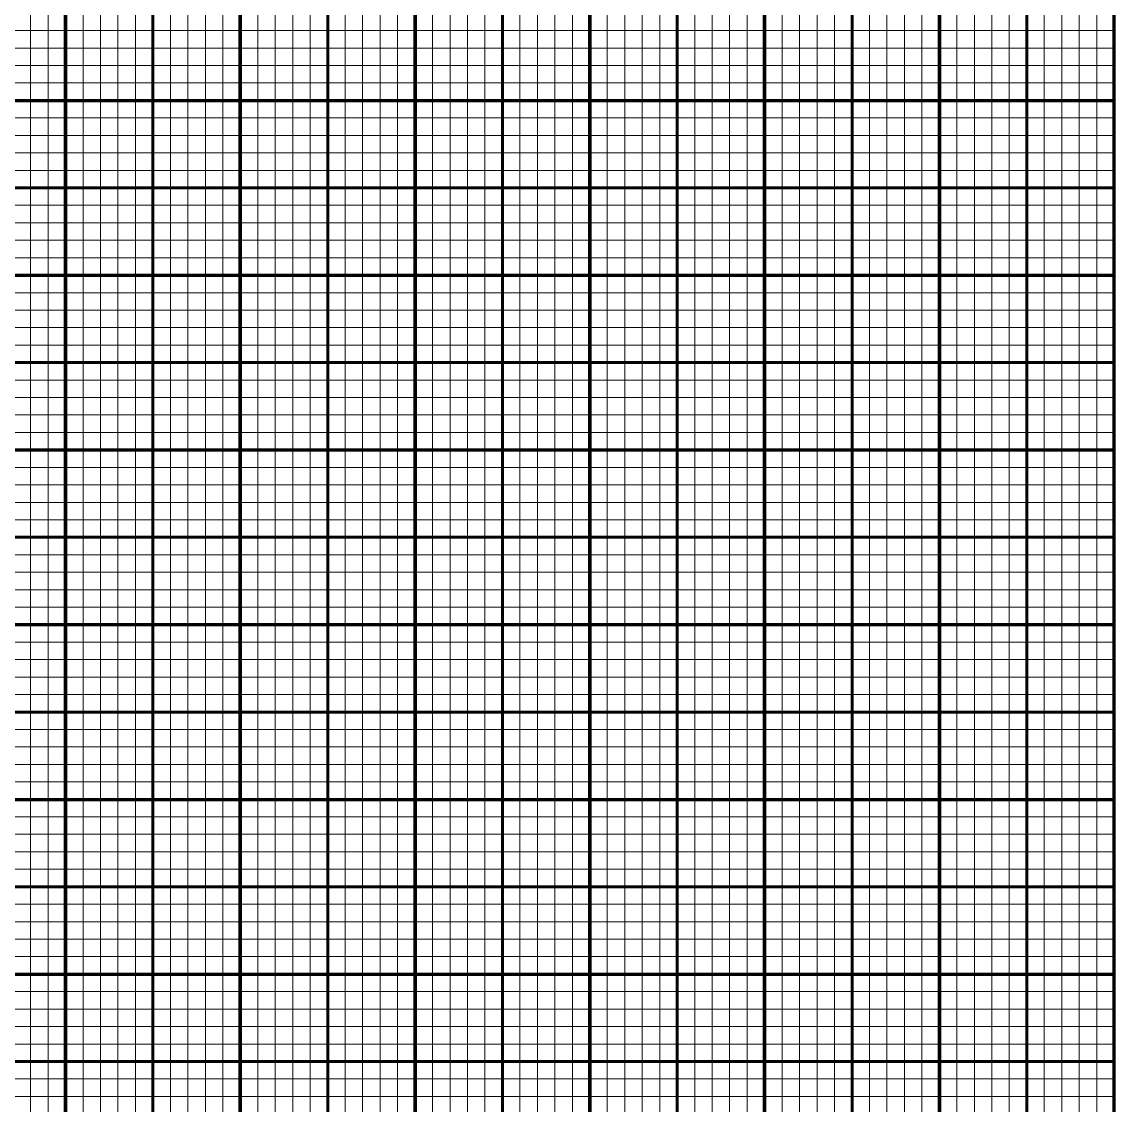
# Model space of a CAD drawing. Header units: millimetres. Extents: x -34 to 216, y -1 to 249.
# Drawn here: x 153.3 to 215.8, y 61.3 to 123.3 of the extents above; entities that cross this region are included whole.
import ezdxf

# ---------------------------------------------------------------- set-up
doc = ezdxf.new("R2010")
doc.units = ezdxf.units.MM
for name, pattern in [('K5LT_BASIC', [0]), ('K5LT_REINFORCED', [0]), ('K5LT_THIN', [0])]:
    doc.linetypes.add(name, pattern=pattern)

msp = doc.modelspace()

# ---------------------------------------------------------------- linework, layer by layer
at = {"color": 7, "linetype": 'K5LT_THIN', "lineweight": 18}
for p, q in [((153.771, 128.803), (153.771, 118.803)), ((154.771, 128.803), (154.771, 118.803)), ((156.771, 128.803), (156.771, 118.803)), ((157.771, 128.803), (157.771, 118.803)), ((158.771, 128.803), (158.771, 118.803)), ((159.771, 128.803), (159.771, 118.803)), ((161.771, 128.803), (161.771, 118.803)), ((162.771, 128.803), (162.771, 118.803)), ((163.771, 128.803), (163.771, 118.803)), ((164.771, 128.803), (164.771, 118.803)), ((166.771, 128.803), (166.771, 118.803)), ((167.771, 128.803), (167.771, 118.803)), ((168.771, 128.803), (168.771, 118.803)), ((169.771, 128.803), (169.771, 118.803)), ((171.771, 128.803), (171.771, 118.803)), ((172.771, 128.803), (172.771, 118.803)), ((173.771, 128.803), (173.771, 118.803)), ((174.771, 128.803), (174.771, 118.803)), ((176.771, 128.803), (176.771, 118.803)), ((177.771, 128.803), (177.771, 118.803)), ((178.771, 128.803), (178.771, 118.803)), ((179.771, 128.803), (179.771, 118.803)), ((181.771, 128.803), (181.771, 118.803)), ((182.771, 128.803), (182.771, 118.803)), ((183.771, 128.803), (183.771, 118.803)), ((184.771, 128.803), (184.771, 118.803)), ((186.771, 128.803), (186.771, 118.803)), ((187.771, 128.803), (187.771, 118.803)), ((188.771, 128.803), (188.771, 118.803)), ((189.771, 128.803), (189.771, 118.803)), ((191.771, 128.803), (191.771, 118.803)), ((192.771, 128.803), (192.771, 118.803)), ((193.771, 128.803), (193.771, 118.803)), ((194.771, 128.803), (194.771, 118.803)), ((196.771, 128.803), (196.771, 118.803)), ((197.771, 128.803), (197.771, 118.803)), ((198.771, 128.803), (198.771, 118.803)), ((199.771, 128.803), (199.771, 118.803)), ((201.771, 128.803), (201.771, 118.803)), ((202.771, 128.803), (202.771, 118.803)), ((203.771, 128.803), (203.771, 118.803)), ((204.771, 128.803), (204.771, 118.803)), ((206.771, 128.803), (206.771, 118.803)), ((207.771, 128.803), (207.771, 118.803)), ((208.771, 128.803), (208.771, 118.803)), ((209.771, 128.803), (209.771, 118.803)), ((211.771, 128.803), (211.771, 118.803)), ((212.771, 128.803), (212.771, 118.803)), ((213.771, 128.803), (213.771, 118.803)), ((214.771, 128.803), (214.771, 118.803)), ((145.771, 122.803), (155.771, 122.803)), ((155.771, 122.803), (165.771, 122.803)), ((165.771, 122.803), (175.771, 122.803)), ((175.771, 122.803), (185.771, 122.803)), ((185.771, 122.803), (195.771, 122.803)), ((195.771, 122.803), (205.771, 122.803)), ((205.771, 122.803), (215.771, 122.803)), ((145.771, 121.803), (155.771, 121.803)), ((155.771, 121.803), (165.771, 121.803)), ((165.771, 121.803), (175.771, 121.803)), ((175.771, 121.803), (185.771, 121.803)), ((185.771, 121.803), (195.771, 121.803)), ((195.771, 121.803), (205.771, 121.803)), ((205.771, 121.803), (215.771, 121.803)), ((145.771, 120.803), (155.771, 120.803)), ((155.771, 120.803), (165.771, 120.803)), ((165.771, 120.803), (175.771, 120.803)), ((175.771, 120.803), (185.771, 120.803)), ((185.771, 120.803), (195.771, 120.803)), ((195.771, 120.803), (205.771, 120.803)), ((205.771, 120.803), (215.771, 120.803)), ((145.771, 119.803), (155.771, 119.803)), ((155.771, 119.803), (165.771, 119.803)), ((165.771, 119.803), (175.771, 119.803)), ((175.771, 119.803), (185.771, 119.803)), ((185.771, 119.803), (195.771, 119.803)), ((195.771, 119.803), (205.771, 119.803)), ((205.771, 119.803), (215.771, 119.803)), ((153.771, 118.803), (153.771, 108.803)), ((154.771, 118.803), (154.771, 108.803)), ((156.771, 118.803), (156.771, 108.803)), ((157.771, 118.803), (157.771, 108.803)), ((158.771, 118.803), (158.771, 108.803)), ((159.771, 118.803), (159.771, 108.803)), ((161.771, 118.803), (161.771, 108.803)), ((162.771, 118.803), (162.771, 108.803)), ((163.771, 118.803), (163.771, 108.803)), ((164.771, 118.803), (164.771, 108.803)), ((166.771, 118.803), (166.771, 108.803)), ((167.771, 118.803), (167.771, 108.803)), ((168.771, 118.803), (168.771, 108.803)), ((169.771, 118.803), (169.771, 108.803)), ((171.771, 118.803), (171.771, 108.803)), ((172.771, 118.803), (172.771, 108.803)), ((173.771, 118.803), (173.771, 108.803)), ((174.771, 118.803), (174.771, 108.803)), ((176.771, 118.803), (176.771, 108.803)), ((177.771, 118.803), (177.771, 108.803)), ((178.771, 118.803), (178.771, 108.803)), ((179.771, 118.803), (179.771, 108.803)), ((181.771, 118.803), (181.771, 108.803)), ((182.771, 118.803), (182.771, 108.803)), ((183.771, 118.803), (183.771, 108.803)), ((184.771, 118.803), (184.771, 108.803)), ((186.771, 118.803), (186.771, 108.803)), ((187.771, 118.803), (187.771, 108.803)), ((188.771, 118.803), (188.771, 108.803)), ((189.771, 118.803), (189.771, 108.803)), ((191.771, 118.803), (191.771, 108.803)), ((192.771, 118.803), (192.771, 108.803)), ((193.771, 118.803), (193.771, 108.803)), ((194.771, 118.803), (194.771, 108.803)), ((196.771, 118.803), (196.771, 108.803)), ((197.771, 118.803), (197.771, 108.803)), ((198.771, 118.803), (198.771, 108.803)), ((199.771, 118.803), (199.771, 108.803)), ((201.771, 118.803), (201.771, 108.803)), ((202.771, 118.803), (202.771, 108.803)), ((203.771, 118.803), (203.771, 108.803)), ((204.771, 118.803), (204.771, 108.803)), ((206.771, 118.803), (206.771, 108.803)), ((207.771, 118.803), (207.771, 108.803)), ((208.771, 118.803), (208.771, 108.803)), ((209.771, 118.803), (209.771, 108.803)), ((211.771, 118.803), (211.771, 108.803)), ((212.771, 118.803), (212.771, 108.803)), ((213.771, 118.803), (213.771, 108.803)), ((214.771, 118.803), (214.771, 108.803)), ((145.771, 117.803), (155.771, 117.803)), ((155.771, 117.803), (165.771, 117.803)), ((165.771, 117.803), (175.771, 117.803)), ((175.771, 117.803), (185.771, 117.803)), ((185.771, 117.803), (195.771, 117.803)), ((195.771, 117.803), (205.771, 117.803)), ((205.771, 117.803), (215.771, 117.803)), ((145.771, 116.803), (155.771, 116.803)), ((155.771, 116.803), (165.771, 116.803)), ((165.771, 116.803), (175.771, 116.803)), ((175.771, 116.803), (185.771, 116.803)), ((185.771, 116.803), (195.771, 116.803)), ((195.771, 116.803), (205.771, 116.803)), ((205.771, 116.803), (215.771, 116.803)), ((145.771, 115.803), (155.771, 115.803)), ((155.771, 115.803), (165.771, 115.803)), ((165.771, 115.803), (175.771, 115.803)), ((175.771, 115.803), (185.771, 115.803)), ((185.771, 115.803), (195.771, 115.803)), ((195.771, 115.803), (205.771, 115.803)), ((205.771, 115.803), (215.771, 115.803)), ((145.771, 114.803), (155.771, 114.803)), ((155.771, 114.803), (165.771, 114.803)), ((165.771, 114.803), (175.771, 114.803)), ((175.771, 114.803), (185.771, 114.803)), ((185.771, 114.803), (195.771, 114.803)), ((195.771, 114.803), (205.771, 114.803)), ((205.771, 114.803), (215.771, 114.803)), ((145.771, 112.803), (155.771, 112.803)), ((155.771, 112.803), (165.771, 112.803)), ((165.771, 112.803), (175.771, 112.803)), ((175.771, 112.803), (185.771, 112.803)), ((185.771, 112.803), (195.771, 112.803)), ((195.771, 112.803), (205.771, 112.803)), ((205.771, 112.803), (215.771, 112.803)), ((145.771, 111.803), (155.771, 111.803)), ((155.771, 111.803), (165.771, 111.803)), ((165.771, 111.803), (175.771, 111.803)), ((175.771, 111.803), (185.771, 111.803)), ((185.771, 111.803), (195.771, 111.803)), ((195.771, 111.803), (205.771, 111.803)), ((205.771, 111.803), (215.771, 111.803)), ((145.771, 110.803), (155.771, 110.803)), ((155.771, 110.803), (165.771, 110.803)), ((165.771, 110.803), (175.771, 110.803)), ((175.771, 110.803), (185.771, 110.803)), ((185.771, 110.803), (195.771, 110.803)), ((195.771, 110.803), (205.771, 110.803)), ((205.771, 110.803), (215.771, 110.803)), ((145.771, 109.803), (155.771, 109.803)), ((155.771, 109.803), (165.771, 109.803)), ((165.771, 109.803), (175.771, 109.803)), ((175.771, 109.803), (185.771, 109.803)), ((185.771, 109.803), (195.771, 109.803)), ((195.771, 109.803), (205.771, 109.803)), ((205.771, 109.803), (215.771, 109.803)), ((153.771, 108.803), (153.771, 98.803)), ((154.771, 108.803), (154.771, 98.803)), ((156.771, 108.803), (156.771, 98.803)), ((157.771, 108.803), (157.771, 98.803)), ((158.771, 108.803), (158.771, 98.803)), ((159.771, 108.803), (159.771, 98.803)), ((161.771, 108.803), (161.771, 98.803)), ((162.771, 108.803), (162.771, 98.803)), ((163.771, 108.803), (163.771, 98.803)), ((164.771, 108.803), (164.771, 98.803)), ((166.771, 108.803), (166.771, 98.803)), ((167.771, 108.803), (167.771, 98.803)), ((168.771, 108.803), (168.771, 98.803)), ((169.771, 108.803), (169.771, 98.803)), ((171.771, 108.803), (171.771, 98.803)), ((172.771, 108.803), (172.771, 98.803)), ((173.771, 108.803), (173.771, 98.803)), ((174.771, 108.803), (174.771, 98.803)), ((176.771, 108.803), (176.771, 98.803)), ((177.771, 108.803), (177.771, 98.803)), ((178.771, 108.803), (178.771, 98.803)), ((179.771, 108.803), (179.771, 98.803)), ((181.771, 108.803), (181.771, 98.803)), ((182.771, 108.803), (182.771, 98.803)), ((183.771, 108.803), (183.771, 98.803)), ((184.771, 108.803), (184.771, 98.803)), ((186.771, 108.803), (186.771, 98.803)), ((187.771, 108.803), (187.771, 98.803)), ((188.771, 108.803), (188.771, 98.803)), ((189.771, 108.803), (189.771, 98.803)), ((191.771, 108.803), (191.771, 98.803)), ((192.771, 108.803), (192.771, 98.803)), ((193.771, 108.803), (193.771, 98.803)), ((194.771, 108.803), (194.771, 98.803)), ((196.771, 108.803), (196.771, 98.803)), ((197.771, 108.803), (197.771, 98.803)), ((198.771, 108.803), (198.771, 98.803)), ((199.771, 108.803), (199.771, 98.803)), ((201.771, 108.803), (201.771, 98.803)), ((202.771, 108.803), (202.771, 98.803)), ((203.771, 108.803), (203.771, 98.803)), ((204.771, 108.803), (204.771, 98.803)), ((206.771, 108.803), (206.771, 98.803)), ((207.771, 108.803), (207.771, 98.803)), ((208.771, 108.803), (208.771, 98.803)), ((209.771, 108.803), (209.771, 98.803)), ((211.771, 108.803), (211.771, 98.803)), ((212.771, 108.803), (212.771, 98.803)), ((213.771, 108.803), (213.771, 98.803)), ((214.771, 108.803), (214.771, 98.803)), ((145.771, 107.803), (155.771, 107.803)), ((155.771, 107.803), (165.771, 107.803)), ((165.771, 107.803), (175.771, 107.803)), ((175.771, 107.803), (185.771, 107.803)), ((185.771, 107.803), (195.771, 107.803)), ((195.771, 107.803), (205.771, 107.803)), ((205.771, 107.803), (215.771, 107.803)), ((145.771, 106.803), (155.771, 106.803)), ((155.771, 106.803), (165.771, 106.803)), ((165.771, 106.803), (175.771, 106.803)), ((175.771, 106.803), (185.771, 106.803)), ((185.771, 106.803), (195.771, 106.803)), ((195.771, 106.803), (205.771, 106.803)), ((205.771, 106.803), (215.771, 106.803)), ((145.771, 105.803), (155.771, 105.803)), ((155.771, 105.803), (165.771, 105.803)), ((165.771, 105.803), (175.771, 105.803)), ((175.771, 105.803), (185.771, 105.803)), ((185.771, 105.803), (195.771, 105.803)), ((195.771, 105.803), (205.771, 105.803)), ((205.771, 105.803), (215.771, 105.803)), ((145.771, 104.803), (155.771, 104.803)), ((155.771, 104.803), (165.771, 104.803)), ((165.771, 104.803), (175.771, 104.803)), ((175.771, 104.803), (185.771, 104.803)), ((185.771, 104.803), (195.771, 104.803)), ((195.771, 104.803), (205.771, 104.803)), ((205.771, 104.803), (215.771, 104.803)), ((145.771, 102.803), (155.771, 102.803)), ((155.771, 102.803), (165.771, 102.803)), ((165.771, 102.803), (175.771, 102.803)), ((175.771, 102.803), (185.771, 102.803)), ((185.771, 102.803), (195.771, 102.803)), ((195.771, 102.803), (205.771, 102.803)), ((205.771, 102.803), (215.771, 102.803)), ((145.771, 101.803), (155.771, 101.803)), ((155.771, 101.803), (165.771, 101.803)), ((165.771, 101.803), (175.771, 101.803)), ((175.771, 101.803), (185.771, 101.803)), ((185.771, 101.803), (195.771, 101.803)), ((195.771, 101.803), (205.771, 101.803)), ((205.771, 101.803), (215.771, 101.803)), ((145.771, 100.803), (155.771, 100.803)), ((155.771, 100.803), (165.771, 100.803)), ((165.771, 100.803), (175.771, 100.803)), ((175.771, 100.803), (185.771, 100.803)), ((185.771, 100.803), (195.771, 100.803)), ((195.771, 100.803), (205.771, 100.803)), ((205.771, 100.803), (215.771, 100.803)), ((145.771, 99.803), (155.771, 99.803)), ((155.771, 99.803), (165.771, 99.803)), ((165.771, 99.803), (175.771, 99.803)), ((175.771, 99.803), (185.771, 99.803)), ((185.771, 99.803), (195.771, 99.803)), ((195.771, 99.803), (205.771, 99.803)), ((205.771, 99.803), (215.771, 99.803)), ((153.771, 98.803), (153.771, 88.803)), ((154.771, 98.803), (154.771, 88.803)), ((156.771, 98.803), (156.771, 88.803)), ((157.771, 98.803), (157.771, 88.803)), ((158.771, 98.803), (158.771, 88.803)), ((159.771, 98.803), (159.771, 88.803)), ((161.771, 98.803), (161.771, 88.803)), ((162.771, 98.803), (162.771, 88.803)), ((163.771, 98.803), (163.771, 88.803)), ((164.771, 98.803), (164.771, 88.803)), ((166.771, 98.803), (166.771, 88.803)), ((167.771, 98.803), (167.771, 88.803)), ((168.771, 98.803), (168.771, 88.803)), ((169.771, 98.803), (169.771, 88.803)), ((171.771, 98.803), (171.771, 88.803)), ((172.771, 98.803), (172.771, 88.803)), ((173.771, 98.803), (173.771, 88.803)), ((174.771, 98.803), (174.771, 88.803)), ((176.771, 98.803), (176.771, 88.803)), ((177.771, 98.803), (177.771, 88.803)), ((178.771, 98.803), (178.771, 88.803)), ((179.771, 98.803), (179.771, 88.803)), ((181.771, 98.803), (181.771, 88.803)), ((182.771, 98.803), (182.771, 88.803)), ((183.771, 98.803), (183.771, 88.803)), ((184.771, 98.803), (184.771, 88.803)), ((186.771, 98.803), (186.771, 88.803)), ((187.771, 98.803), (187.771, 88.803)), ((188.771, 98.803), (188.771, 88.803)), ((189.771, 98.803), (189.771, 88.803)), ((191.771, 98.803), (191.771, 88.803)), ((192.771, 98.803), (192.771, 88.803)), ((193.771, 98.803), (193.771, 88.803)), ((194.771, 98.803), (194.771, 88.803)), ((196.771, 98.803), (196.771, 88.803)), ((197.771, 98.803), (197.771, 88.803)), ((198.771, 98.803), (198.771, 88.803)), ((199.771, 98.803), (199.771, 88.803)), ((201.771, 98.803), (201.771, 88.803)), ((202.771, 98.803), (202.771, 88.803)), ((203.771, 98.803), (203.771, 88.803)), ((204.771, 98.803), (204.771, 88.803)), ((206.771, 98.803), (206.771, 88.803)), ((207.771, 98.803), (207.771, 88.803)), ((208.771, 98.803), (208.771, 88.803)), ((209.771, 98.803), (209.771, 88.803)), ((211.771, 98.803), (211.771, 88.803)), ((212.771, 98.803), (212.771, 88.803)), ((213.771, 98.803), (213.771, 88.803)), ((214.771, 98.803), (214.771, 88.803)), ((145.771, 97.803), (155.771, 97.803)), ((155.771, 97.803), (165.771, 97.803)), ((165.771, 97.803), (175.771, 97.803)), ((175.771, 97.803), (185.771, 97.803)), ((185.771, 97.803), (195.771, 97.803)), ((195.771, 97.803), (205.771, 97.803)), ((205.771, 97.803), (215.771, 97.803)), ((145.771, 96.803), (155.771, 96.803)), ((155.771, 96.803), (165.771, 96.803)), ((165.771, 96.803), (175.771, 96.803)), ((175.771, 96.803), (185.771, 96.803)), ((185.771, 96.803), (195.771, 96.803)), ((195.771, 96.803), (205.771, 96.803)), ((205.771, 96.803), (215.771, 96.803)), ((145.771, 95.803), (155.771, 95.803)), ((155.771, 95.803), (165.771, 95.803)), ((165.771, 95.803), (175.771, 95.803)), ((175.771, 95.803), (185.771, 95.803)), ((185.771, 95.803), (195.771, 95.803)), ((195.771, 95.803), (205.771, 95.803)), ((205.771, 95.803), (215.771, 95.803)), ((145.771, 94.803), (155.771, 94.803)), ((155.771, 94.803), (165.771, 94.803)), ((165.771, 94.803), (175.771, 94.803)), ((175.771, 94.803), (185.771, 94.803)), ((185.771, 94.803), (195.771, 94.803)), ((195.771, 94.803), (205.771, 94.803)), ((205.771, 94.803), (215.771, 94.803)), ((145.771, 92.803), (155.771, 92.803)), ((155.771, 92.803), (165.771, 92.803)), ((165.771, 92.803), (175.771, 92.803)), ((175.771, 92.803), (185.771, 92.803)), ((185.771, 92.803), (195.771, 92.803)), ((195.771, 92.803), (205.771, 92.803)), ((205.771, 92.803), (215.771, 92.803)), ((145.771, 91.803), (155.771, 91.803)), ((155.771, 91.803), (165.771, 91.803)), ((165.771, 91.803), (175.771, 91.803)), ((175.771, 91.803), (185.771, 91.803)), ((185.771, 91.803), (195.771, 91.803)), ((195.771, 91.803), (205.771, 91.803)), ((205.771, 91.803), (215.771, 91.803)), ((145.771, 90.803), (155.771, 90.803)), ((155.771, 90.803), (165.771, 90.803)), ((165.771, 90.803), (175.771, 90.803)), ((175.771, 90.803), (185.771, 90.803)), ((185.771, 90.803), (195.771, 90.803)), ((195.771, 90.803), (205.771, 90.803)), ((205.771, 90.803), (215.771, 90.803)), ((145.771, 89.803), (155.771, 89.803)), ((155.771, 89.803), (165.771, 89.803)), ((165.771, 89.803), (175.771, 89.803)), ((175.771, 89.803), (185.771, 89.803)), ((185.771, 89.803), (195.771, 89.803)), ((195.771, 89.803), (205.771, 89.803)), ((205.771, 89.803), (215.771, 89.803)), ((153.771, 88.803), (153.771, 78.803)), ((154.771, 88.803), (154.771, 78.803)), ((156.771, 88.803), (156.771, 78.803)), ((157.771, 88.803), (157.771, 78.803)), ((158.771, 88.803), (158.771, 78.803)), ((159.771, 88.803), (159.771, 78.803)), ((161.771, 88.803), (161.771, 78.803)), ((162.771, 88.803), (162.771, 78.803)), ((163.771, 88.803), (163.771, 78.803)), ((164.771, 88.803), (164.771, 78.803)), ((166.771, 88.803), (166.771, 78.803)), ((167.771, 88.803), (167.771, 78.803)), ((168.771, 88.803), (168.771, 78.803)), ((169.771, 88.803), (169.771, 78.803)), ((171.771, 88.803), (171.771, 78.803)), ((172.771, 88.803), (172.771, 78.803)), ((173.771, 88.803), (173.771, 78.803)), ((174.771, 88.803), (174.771, 78.803)), ((176.771, 88.803), (176.771, 78.803)), ((177.771, 88.803), (177.771, 78.803)), ((178.771, 88.803), (178.771, 78.803)), ((179.771, 88.803), (179.771, 78.803)), ((181.771, 88.803), (181.771, 78.803)), ((182.771, 88.803), (182.771, 78.803)), ((183.771, 88.803), (183.771, 78.803)), ((184.771, 88.803), (184.771, 78.803)), ((186.771, 88.803), (186.771, 78.803)), ((187.771, 88.803), (187.771, 78.803)), ((188.771, 88.803), (188.771, 78.803)), ((189.771, 88.803), (189.771, 78.803)), ((191.771, 88.803), (191.771, 78.803)), ((192.771, 88.803), (192.771, 78.803)), ((193.771, 88.803), (193.771, 78.803)), ((194.771, 88.803), (194.771, 78.803)), ((196.771, 88.803), (196.771, 78.803)), ((197.771, 88.803), (197.771, 78.803)), ((198.771, 88.803), (198.771, 78.803)), ((199.771, 88.803), (199.771, 78.803)), ((201.771, 88.803), (201.771, 78.803)), ((202.771, 88.803), (202.771, 78.803)), ((203.771, 88.803), (203.771, 78.803)), ((204.771, 88.803), (204.771, 78.803)), ((206.771, 88.803), (206.771, 78.803)), ((207.771, 88.803), (207.771, 78.803)), ((208.771, 88.803), (208.771, 78.803)), ((209.771, 88.803), (209.771, 78.803)), ((211.771, 88.803), (211.771, 78.803)), ((212.771, 88.803), (212.771, 78.803)), ((213.771, 88.803), (213.771, 78.803)), ((214.771, 88.803), (214.771, 78.803)), ((145.771, 87.803), (155.771, 87.803)), ((155.771, 87.803), (165.771, 87.803)), ((165.771, 87.803), (175.771, 87.803)), ((175.771, 87.803), (185.771, 87.803)), ((185.771, 87.803), (195.771, 87.803)), ((195.771, 87.803), (205.771, 87.803)), ((205.771, 87.803), (215.771, 87.803)), ((145.771, 86.803), (155.771, 86.803)), ((155.771, 86.803), (165.771, 86.803)), ((165.771, 86.803), (175.771, 86.803)), ((175.771, 86.803), (185.771, 86.803)), ((185.771, 86.803), (195.771, 86.803)), ((195.771, 86.803), (205.771, 86.803)), ((205.771, 86.803), (215.771, 86.803)), ((145.771, 85.803), (155.771, 85.803)), ((155.771, 85.803), (165.771, 85.803)), ((165.771, 85.803), (175.771, 85.803)), ((175.771, 85.803), (185.771, 85.803)), ((185.771, 85.803), (195.771, 85.803)), ((195.771, 85.803), (205.771, 85.803)), ((205.771, 85.803), (215.771, 85.803)), ((145.771, 84.803), (155.771, 84.803)), ((155.771, 84.803), (165.771, 84.803)), ((165.771, 84.803), (175.771, 84.803)), ((175.771, 84.803), (185.771, 84.803)), ((185.771, 84.803), (195.771, 84.803)), ((195.771, 84.803), (205.771, 84.803)), ((205.771, 84.803), (215.771, 84.803)), ((145.771, 82.803), (155.771, 82.803)), ((155.771, 82.803), (165.771, 82.803)), ((165.771, 82.803), (175.771, 82.803)), ((175.771, 82.803), (185.771, 82.803)), ((185.771, 82.803), (195.771, 82.803)), ((195.771, 82.803), (205.771, 82.803)), ((205.771, 82.803), (215.771, 82.803)), ((145.771, 81.803), (155.771, 81.803)), ((155.771, 81.803), (165.771, 81.803)), ((165.771, 81.803), (175.771, 81.803)), ((175.771, 81.803), (185.771, 81.803)), ((185.771, 81.803), (195.771, 81.803)), ((195.771, 81.803), (205.771, 81.803)), ((205.771, 81.803), (215.771, 81.803)), ((145.771, 80.803), (155.771, 80.803)), ((155.771, 80.803), (165.771, 80.803)), ((165.771, 80.803), (175.771, 80.803)), ((175.771, 80.803), (185.771, 80.803)), ((185.771, 80.803), (195.771, 80.803)), ((195.771, 80.803), (205.771, 80.803)), ((205.771, 80.803), (215.771, 80.803)), ((145.771, 79.803), (155.771, 79.803)), ((155.771, 79.803), (165.771, 79.803)), ((165.771, 79.803), (175.771, 79.803)), ((175.771, 79.803), (185.771, 79.803)), ((185.771, 79.803), (195.771, 79.803)), ((195.771, 79.803), (205.771, 79.803)), ((205.771, 79.803), (215.771, 79.803)), ((153.771, 78.803), (153.771, 68.803)), ((154.771, 78.803), (154.771, 68.803)), ((156.771, 78.803), (156.771, 68.803)), ((157.771, 78.803), (157.771, 68.803)), ((158.771, 78.803), (158.771, 68.803)), ((159.771, 78.803), (159.771, 68.803)), ((161.771, 78.803), (161.771, 68.803)), ((162.771, 78.803), (162.771, 68.803)), ((163.771, 78.803), (163.771, 68.803)), ((164.771, 78.803), (164.771, 68.803)), ((166.771, 78.803), (166.771, 68.803)), ((167.771, 78.803), (167.771, 68.803)), ((168.771, 78.803), (168.771, 68.803)), ((169.771, 78.803), (169.771, 68.803)), ((171.771, 78.803), (171.771, 68.803)), ((172.771, 78.803), (172.771, 68.803)), ((173.771, 78.803), (173.771, 68.803)), ((174.771, 78.803), (174.771, 68.803)), ((176.771, 78.803), (176.771, 68.803)), ((177.771, 78.803), (177.771, 68.803)), ((178.771, 78.803), (178.771, 68.803)), ((179.771, 78.803), (179.771, 68.803)), ((181.771, 78.803), (181.771, 68.803)), ((182.771, 78.803), (182.771, 68.803)), ((183.771, 78.803), (183.771, 68.803)), ((184.771, 78.803), (184.771, 68.803)), ((186.771, 78.803), (186.771, 68.803)), ((187.771, 78.803), (187.771, 68.803)), ((188.771, 78.803), (188.771, 68.803)), ((189.771, 78.803), (189.771, 68.803)), ((191.771, 78.803), (191.771, 68.803)), ((192.771, 78.803), (192.771, 68.803)), ((193.771, 78.803), (193.771, 68.803)), ((194.771, 78.803), (194.771, 68.803)), ((196.771, 78.803), (196.771, 68.803)), ((197.771, 78.803), (197.771, 68.803)), ((198.771, 78.803), (198.771, 68.803)), ((199.771, 78.803), (199.771, 68.803)), ((201.771, 78.803), (201.771, 68.803)), ((202.771, 78.803), (202.771, 68.803)), ((203.771, 78.803), (203.771, 68.803)), ((204.771, 78.803), (204.771, 68.803)), ((206.771, 78.803), (206.771, 68.803)), ((207.771, 78.803), (207.771, 68.803)), ((208.771, 78.803), (208.771, 68.803)), ((209.771, 78.803), (209.771, 68.803)), ((211.771, 78.803), (211.771, 68.803)), ((212.771, 78.803), (212.771, 68.803)), ((213.771, 78.803), (213.771, 68.803)), ((214.771, 78.803), (214.771, 68.803)), ((145.771, 77.803), (155.771, 77.803)), ((155.771, 77.803), (165.771, 77.803)), ((165.771, 77.803), (175.771, 77.803)), ((175.771, 77.803), (185.771, 77.803)), ((185.771, 77.803), (195.771, 77.803)), ((195.771, 77.803), (205.771, 77.803)), ((205.771, 77.803), (215.771, 77.803)), ((145.771, 76.803), (155.771, 76.803)), ((155.771, 76.803), (165.771, 76.803)), ((165.771, 76.803), (175.771, 76.803)), ((175.771, 76.803), (185.771, 76.803)), ((185.771, 76.803), (195.771, 76.803)), ((195.771, 76.803), (205.771, 76.803)), ((205.771, 76.803), (215.771, 76.803)), ((145.771, 75.803), (155.771, 75.803)), ((155.771, 75.803), (165.771, 75.803)), ((165.771, 75.803), (175.771, 75.803)), ((175.771, 75.803), (185.771, 75.803)), ((185.771, 75.803), (195.771, 75.803)), ((195.771, 75.803), (205.771, 75.803)), ((205.771, 75.803), (215.771, 75.803)), ((145.771, 74.803), (155.771, 74.803)), ((155.771, 74.803), (165.771, 74.803)), ((165.771, 74.803), (175.771, 74.803)), ((175.771, 74.803), (185.771, 74.803)), ((185.771, 74.803), (195.771, 74.803)), ((195.771, 74.803), (205.771, 74.803)), ((205.771, 74.803), (215.771, 74.803)), ((145.771, 72.803), (155.771, 72.803)), ((155.771, 72.803), (165.771, 72.803)), ((165.771, 72.803), (175.771, 72.803)), ((175.771, 72.803), (185.771, 72.803)), ((185.771, 72.803), (195.771, 72.803)), ((195.771, 72.803), (205.771, 72.803)), ((205.771, 72.803), (215.771, 72.803)), ((145.771, 71.803), (155.771, 71.803)), ((155.771, 71.803), (165.771, 71.803)), ((165.771, 71.803), (175.771, 71.803)), ((175.771, 71.803), (185.771, 71.803)), ((185.771, 71.803), (195.771, 71.803)), ((195.771, 71.803), (205.771, 71.803)), ((205.771, 71.803), (215.771, 71.803)), ((145.771, 70.803), (155.771, 70.803)), ((155.771, 70.803), (165.771, 70.803)), ((165.771, 70.803), (175.771, 70.803)), ((175.771, 70.803), (185.771, 70.803)), ((185.771, 70.803), (195.771, 70.803)), ((195.771, 70.803), (205.771, 70.803)), ((205.771, 70.803), (215.771, 70.803)), ((145.771, 69.803), (155.771, 69.803)), ((155.771, 69.803), (165.771, 69.803)), ((165.771, 69.803), (175.771, 69.803)), ((175.771, 69.803), (185.771, 69.803)), ((185.771, 69.803), (195.771, 69.803)), ((195.771, 69.803), (205.771, 69.803)), ((205.771, 69.803), (215.771, 69.803)), ((153.771, 68.803), (153.771, 58.803)), ((154.771, 68.803), (154.771, 58.803)), ((156.771, 68.803), (156.771, 58.803)), ((157.771, 68.803), (157.771, 58.803)), ((158.771, 68.803), (158.771, 58.803)), ((159.771, 68.803), (159.771, 58.803)), ((161.771, 68.803), (161.771, 58.803)), ((162.771, 68.803), (162.771, 58.803)), ((163.771, 68.803), (163.771, 58.803)), ((164.771, 68.803), (164.771, 58.803)), ((166.771, 68.803), (166.771, 58.803)), ((167.771, 68.803), (167.771, 58.803)), ((168.771, 68.803), (168.771, 58.803)), ((169.771, 68.803), (169.771, 58.803)), ((171.771, 68.803), (171.771, 58.803)), ((172.771, 68.803), (172.771, 58.803)), ((173.771, 68.803), (173.771, 58.803)), ((174.771, 68.803), (174.771, 58.803)), ((176.771, 68.803), (176.771, 58.803)), ((177.771, 68.803), (177.771, 58.803)), ((178.771, 68.803), (178.771, 58.803)), ((179.771, 68.803), (179.771, 58.803)), ((181.771, 68.803), (181.771, 58.803)), ((182.771, 68.803), (182.771, 58.803)), ((183.771, 68.803), (183.771, 58.803)), ((184.771, 68.803), (184.771, 58.803)), ((186.771, 68.803), (186.771, 58.803)), ((187.771, 68.803), (187.771, 58.803)), ((188.771, 68.803), (188.771, 58.803)), ((189.771, 68.803), (189.771, 58.803)), ((191.771, 68.803), (191.771, 58.803)), ((192.771, 68.803), (192.771, 58.803)), ((193.771, 68.803), (193.771, 58.803)), ((194.771, 68.803), (194.771, 58.803)), ((196.771, 68.803), (196.771, 58.803)), ((197.771, 68.803), (197.771, 58.803)), ((198.771, 68.803), (198.771, 58.803)), ((199.771, 68.803), (199.771, 58.803)), ((201.771, 68.803), (201.771, 58.803)), ((202.771, 68.803), (202.771, 58.803)), ((203.771, 68.803), (203.771, 58.803)), ((204.771, 68.803), (204.771, 58.803)), ((206.771, 68.803), (206.771, 58.803)), ((207.771, 68.803), (207.771, 58.803)), ((208.771, 68.803), (208.771, 58.803)), ((209.771, 68.803), (209.771, 58.803)), ((211.771, 68.803), (211.771, 58.803)), ((212.771, 68.803), (212.771, 58.803)), ((213.771, 68.803), (213.771, 58.803)), ((214.771, 68.803), (214.771, 58.803)), ((145.771, 67.803), (155.771, 67.803)), ((155.771, 67.803), (165.771, 67.803)), ((165.771, 67.803), (175.771, 67.803)), ((175.771, 67.803), (185.771, 67.803)), ((185.771, 67.803), (195.771, 67.803)), ((195.771, 67.803), (205.771, 67.803)), ((205.771, 67.803), (215.771, 67.803)), ((145.771, 66.803), (155.771, 66.803)), ((155.771, 66.803), (165.771, 66.803)), ((165.771, 66.803), (175.771, 66.803)), ((175.771, 66.803), (185.771, 66.803)), ((185.771, 66.803), (195.771, 66.803)), ((195.771, 66.803), (205.771, 66.803)), ((205.771, 66.803), (215.771, 66.803)), ((145.771, 65.803), (155.771, 65.803)), ((155.771, 65.803), (165.771, 65.803)), ((165.771, 65.803), (175.771, 65.803)), ((175.771, 65.803), (185.771, 65.803)), ((185.771, 65.803), (195.771, 65.803)), ((195.771, 65.803), (205.771, 65.803)), ((205.771, 65.803), (215.771, 65.803)), ((145.771, 64.803), (155.771, 64.803)), ((155.771, 64.803), (165.771, 64.803)), ((165.771, 64.803), (175.771, 64.803)), ((175.771, 64.803), (185.771, 64.803)), ((185.771, 64.803), (195.771, 64.803)), ((195.771, 64.803), (205.771, 64.803)), ((205.771, 64.803), (215.771, 64.803)), ((145.771, 62.803), (155.771, 62.803)), ((155.771, 62.803), (165.771, 62.803)), ((165.771, 62.803), (175.771, 62.803)), ((175.771, 62.803), (185.771, 62.803)), ((185.771, 62.803), (195.771, 62.803)), ((195.771, 62.803), (205.771, 62.803)), ((205.771, 62.803), (215.771, 62.803)), ((145.771, 61.803), (155.771, 61.803)), ((155.771, 61.803), (165.771, 61.803)), ((165.771, 61.803), (175.771, 61.803)), ((175.771, 61.803), (185.771, 61.803)), ((185.771, 61.803), (195.771, 61.803)), ((195.771, 61.803), (205.771, 61.803)), ((205.771, 61.803), (215.771, 61.803))]:
    msp.add_line(p, q, dxfattribs=at)
at = {"color": 134, "linetype": 'K5LT_REINFORCED', "lineweight": 100, "true_color": 0x009696}
for p, q in [((155.771, 118.803), (155.771, 128.803)), ((155.771, 128.803), (155.771, 118.803)), ((165.771, 118.803), (165.771, 128.803)), ((165.771, 128.803), (165.771, 118.803)), ((175.771, 118.803), (175.771, 128.803)), ((175.771, 128.803), (175.771, 118.803)), ((185.771, 118.803), (185.771, 128.803)), ((185.771, 128.803), (185.771, 118.803)), ((195.771, 118.803), (195.771, 128.803)), ((195.771, 128.803), (195.771, 118.803)), ((205.771, 118.803), (205.771, 128.803)), ((205.771, 128.803), (205.771, 118.803)), ((215.771, 118.803), (215.771, 128.803)), ((145.771, 118.803), (155.771, 118.803)), ((145.771, 118.803), (155.771, 118.803)), ((155.771, 108.803), (155.771, 118.803)), ((155.771, 118.803), (165.771, 118.803)), ((155.771, 118.803), (155.771, 108.803)), ((155.771, 118.803), (165.771, 118.803)), ((165.771, 108.803), (165.771, 118.803)), ((165.771, 118.803), (175.771, 118.803)), ((165.771, 118.803), (165.771, 108.803)), ((165.771, 118.803), (175.771, 118.803)), ((175.771, 108.803), (175.771, 118.803)), ((175.771, 118.803), (185.771, 118.803)), ((175.771, 118.803), (175.771, 108.803)), ((175.771, 118.803), (185.771, 118.803)), ((185.771, 108.803), (185.771, 118.803)), ((185.771, 118.803), (195.771, 118.803)), ((185.771, 118.803), (185.771, 108.803)), ((185.771, 118.803), (195.771, 118.803)), ((195.771, 108.803), (195.771, 118.803)), ((195.771, 118.803), (205.771, 118.803)), ((195.771, 118.803), (195.771, 108.803)), ((195.771, 118.803), (205.771, 118.803)), ((205.771, 108.803), (205.771, 118.803)), ((205.771, 118.803), (215.771, 118.803)), ((205.771, 118.803), (205.771, 108.803)), ((205.771, 118.803), (215.771, 118.803)), ((215.771, 108.803), (215.771, 118.803)), ((145.771, 108.803), (155.771, 108.803)), ((145.771, 108.803), (155.771, 108.803)), ((155.771, 98.803), (155.771, 108.803)), ((155.771, 108.803), (165.771, 108.803)), ((155.771, 108.803), (155.771, 98.803)), ((155.771, 108.803), (165.771, 108.803)), ((165.771, 98.803), (165.771, 108.803)), ((165.771, 108.803), (175.771, 108.803)), ((165.771, 108.803), (165.771, 98.803)), ((165.771, 108.803), (175.771, 108.803)), ((175.771, 98.803), (175.771, 108.803)), ((175.771, 108.803), (185.771, 108.803)), ((175.771, 108.803), (175.771, 98.803)), ((175.771, 108.803), (185.771, 108.803)), ((185.771, 98.803), (185.771, 108.803)), ((185.771, 108.803), (195.771, 108.803)), ((185.771, 108.803), (185.771, 98.803)), ((185.771, 108.803), (195.771, 108.803)), ((195.771, 98.803), (195.771, 108.803)), ((195.771, 108.803), (205.771, 108.803)), ((195.771, 108.803), (195.771, 98.803)), ((195.771, 108.803), (205.771, 108.803)), ((205.771, 98.803), (205.771, 108.803)), ((205.771, 108.803), (215.771, 108.803)), ((205.771, 108.803), (205.771, 98.803)), ((205.771, 108.803), (215.771, 108.803)), ((215.771, 98.803), (215.771, 108.803)), ((145.771, 98.803), (155.771, 98.803)), ((145.771, 98.803), (155.771, 98.803)), ((155.771, 88.803), (155.771, 98.803)), ((155.771, 98.803), (165.771, 98.803)), ((155.771, 98.803), (155.771, 88.803)), ((155.771, 98.803), (165.771, 98.803)), ((165.771, 88.803), (165.771, 98.803)), ((165.771, 98.803), (175.771, 98.803)), ((165.771, 98.803), (165.771, 88.803)), ((165.771, 98.803), (175.771, 98.803)), ((175.771, 88.803), (175.771, 98.803)), ((175.771, 98.803), (185.771, 98.803)), ((175.771, 98.803), (175.771, 88.803)), ((175.771, 98.803), (185.771, 98.803)), ((185.771, 88.803), (185.771, 98.803)), ((185.771, 98.803), (195.771, 98.803)), ((185.771, 98.803), (185.771, 88.803)), ((185.771, 98.803), (195.771, 98.803)), ((195.771, 88.803), (195.771, 98.803)), ((195.771, 98.803), (205.771, 98.803)), ((195.771, 98.803), (195.771, 88.803)), ((195.771, 98.803), (205.771, 98.803)), ((205.771, 88.803), (205.771, 98.803)), ((205.771, 98.803), (215.771, 98.803)), ((205.771, 98.803), (205.771, 88.803)), ((205.771, 98.803), (215.771, 98.803)), ((215.771, 88.803), (215.771, 98.803)), ((145.771, 88.803), (155.771, 88.803)), ((145.771, 88.803), (155.771, 88.803)), ((155.771, 78.803), (155.771, 88.803)), ((155.771, 88.803), (165.771, 88.803)), ((155.771, 88.803), (155.771, 78.803)), ((155.771, 88.803), (165.771, 88.803)), ((165.771, 78.803), (165.771, 88.803)), ((165.771, 88.803), (175.771, 88.803)), ((165.771, 88.803), (165.771, 78.803)), ((165.771, 88.803), (175.771, 88.803)), ((175.771, 78.803), (175.771, 88.803)), ((175.771, 88.803), (185.771, 88.803)), ((175.771, 88.803), (175.771, 78.803)), ((175.771, 88.803), (185.771, 88.803)), ((185.771, 78.803), (185.771, 88.803)), ((185.771, 88.803), (195.771, 88.803)), ((185.771, 88.803), (185.771, 78.803)), ((185.771, 88.803), (195.771, 88.803)), ((195.771, 78.803), (195.771, 88.803)), ((195.771, 88.803), (205.771, 88.803)), ((195.771, 88.803), (195.771, 78.803)), ((195.771, 88.803), (205.771, 88.803)), ((205.771, 78.803), (205.771, 88.803)), ((205.771, 88.803), (215.771, 88.803)), ((205.771, 88.803), (205.771, 78.803)), ((205.771, 88.803), (215.771, 88.803)), ((215.771, 78.803), (215.771, 88.803)), ((145.771, 78.803), (155.771, 78.803)), ((145.771, 78.803), (155.771, 78.803)), ((155.771, 68.803), (155.771, 78.803)), ((155.771, 78.803), (165.771, 78.803)), ((155.771, 78.803), (155.771, 68.803)), ((155.771, 78.803), (165.771, 78.803)), ((165.771, 68.803), (165.771, 78.803)), ((165.771, 78.803), (175.771, 78.803)), ((165.771, 78.803), (165.771, 68.803)), ((165.771, 78.803), (175.771, 78.803)), ((175.771, 68.803), (175.771, 78.803)), ((175.771, 78.803), (185.771, 78.803)), ((175.771, 78.803), (175.771, 68.803)), ((175.771, 78.803), (185.771, 78.803)), ((185.771, 68.803), (185.771, 78.803)), ((185.771, 78.803), (195.771, 78.803)), ((185.771, 78.803), (185.771, 68.803)), ((185.771, 78.803), (195.771, 78.803)), ((195.771, 68.803), (195.771, 78.803)), ((195.771, 78.803), (205.771, 78.803)), ((195.771, 78.803), (195.771, 68.803)), ((195.771, 78.803), (205.771, 78.803)), ((205.771, 68.803), (205.771, 78.803)), ((205.771, 78.803), (215.771, 78.803)), ((205.771, 78.803), (205.771, 68.803)), ((205.771, 78.803), (215.771, 78.803)), ((215.771, 68.803), (215.771, 78.803)), ((145.771, 68.803), (155.771, 68.803)), ((145.771, 68.803), (155.771, 68.803)), ((155.771, 58.803), (155.771, 68.803)), ((155.771, 68.803), (165.771, 68.803)), ((155.771, 68.803), (155.771, 58.803)), ((155.771, 68.803), (165.771, 68.803)), ((165.771, 58.803), (165.771, 68.803)), ((165.771, 68.803), (175.771, 68.803)), ((165.771, 68.803), (165.771, 58.803)), ((165.771, 68.803), (175.771, 68.803)), ((175.771, 58.803), (175.771, 68.803)), ((175.771, 68.803), (185.771, 68.803)), ((175.771, 68.803), (175.771, 58.803)), ((175.771, 68.803), (185.771, 68.803)), ((185.771, 58.803), (185.771, 68.803)), ((185.771, 68.803), (195.771, 68.803)), ((185.771, 68.803), (185.771, 58.803)), ((185.771, 68.803), (195.771, 68.803)), ((195.771, 58.803), (195.771, 68.803)), ((195.771, 68.803), (205.771, 68.803)), ((195.771, 68.803), (195.771, 58.803)), ((195.771, 68.803), (205.771, 68.803)), ((205.771, 58.803), (205.771, 68.803)), ((205.771, 68.803), (215.771, 68.803)), ((205.771, 68.803), (205.771, 58.803)), ((205.771, 68.803), (215.771, 68.803)), ((215.771, 58.803), (215.771, 68.803))]:
    msp.add_line(p, q, dxfattribs=at)
at = {"color": 150, "linetype": 'K5LT_BASIC', "lineweight": 60, "true_color": 0x0080ff}
for p, q in [((160.771, 128.803), (160.771, 118.803)), ((170.771, 128.803), (170.771, 118.803)), ((180.771, 128.803), (180.771, 118.803)), ((190.771, 128.803), (190.771, 118.803)), ((200.771, 128.803), (200.771, 118.803)), ((210.771, 128.803), (210.771, 118.803)), ((160.771, 118.803), (160.771, 108.803)), ((170.771, 118.803), (170.771, 108.803)), ((180.771, 118.803), (180.771, 108.803)), ((190.771, 118.803), (190.771, 108.803)), ((200.771, 118.803), (200.771, 108.803)), ((210.771, 118.803), (210.771, 108.803)), ((145.771, 113.803), (155.771, 113.803)), ((155.771, 113.803), (165.771, 113.803)), ((165.771, 113.803), (175.771, 113.803)), ((175.771, 113.803), (185.771, 113.803)), ((185.771, 113.803), (195.771, 113.803)), ((195.771, 113.803), (205.771, 113.803)), ((205.771, 113.803), (215.771, 113.803)), ((160.771, 108.803), (160.771, 98.803)), ((170.771, 108.803), (170.771, 98.803)), ((180.771, 108.803), (180.771, 98.803)), ((190.771, 108.803), (190.771, 98.803)), ((200.771, 108.803), (200.771, 98.803)), ((210.771, 108.803), (210.771, 98.803)), ((145.771, 103.803), (155.771, 103.803)), ((155.771, 103.803), (165.771, 103.803)), ((165.771, 103.803), (175.771, 103.803)), ((175.771, 103.803), (185.771, 103.803)), ((185.771, 103.803), (195.771, 103.803)), ((195.771, 103.803), (205.771, 103.803)), ((205.771, 103.803), (215.771, 103.803)), ((160.771, 98.803), (160.771, 88.803)), ((170.771, 98.803), (170.771, 88.803)), ((180.771, 98.803), (180.771, 88.803)), ((190.771, 98.803), (190.771, 88.803)), ((200.771, 98.803), (200.771, 88.803)), ((210.771, 98.803), (210.771, 88.803)), ((145.771, 93.803), (155.771, 93.803)), ((155.771, 93.803), (165.771, 93.803)), ((165.771, 93.803), (175.771, 93.803)), ((175.771, 93.803), (185.771, 93.803)), ((185.771, 93.803), (195.771, 93.803)), ((195.771, 93.803), (205.771, 93.803)), ((205.771, 93.803), (215.771, 93.803)), ((160.771, 88.803), (160.771, 78.803)), ((170.771, 88.803), (170.771, 78.803)), ((180.771, 88.803), (180.771, 78.803)), ((190.771, 88.803), (190.771, 78.803)), ((200.771, 88.803), (200.771, 78.803)), ((210.771, 88.803), (210.771, 78.803)), ((145.771, 83.803), (155.771, 83.803)), ((155.771, 83.803), (165.771, 83.803)), ((165.771, 83.803), (175.771, 83.803)), ((175.771, 83.803), (185.771, 83.803)), ((185.771, 83.803), (195.771, 83.803)), ((195.771, 83.803), (205.771, 83.803)), ((205.771, 83.803), (215.771, 83.803)), ((160.771, 78.803), (160.771, 68.803)), ((170.771, 78.803), (170.771, 68.803)), ((180.771, 78.803), (180.771, 68.803)), ((190.771, 78.803), (190.771, 68.803)), ((200.771, 78.803), (200.771, 68.803)), ((210.771, 78.803), (210.771, 68.803)), ((145.771, 73.803), (155.771, 73.803)), ((155.771, 73.803), (165.771, 73.803)), ((165.771, 73.803), (175.771, 73.803)), ((175.771, 73.803), (185.771, 73.803)), ((185.771, 73.803), (195.771, 73.803)), ((195.771, 73.803), (205.771, 73.803)), ((205.771, 73.803), (215.771, 73.803)), ((160.771, 68.803), (160.771, 58.803)), ((170.771, 68.803), (170.771, 58.803)), ((180.771, 68.803), (180.771, 58.803)), ((190.771, 68.803), (190.771, 58.803)), ((200.771, 68.803), (200.771, 58.803)), ((210.771, 68.803), (210.771, 58.803)), ((145.771, 63.803), (155.771, 63.803)), ((155.771, 63.803), (165.771, 63.803)), ((165.771, 63.803), (175.771, 63.803)), ((175.771, 63.803), (185.771, 63.803)), ((185.771, 63.803), (195.771, 63.803)), ((195.771, 63.803), (205.771, 63.803)), ((205.771, 63.803), (215.771, 63.803))]:
    msp.add_line(p, q, dxfattribs=at)

doc.saveas('drawing.dxf')
